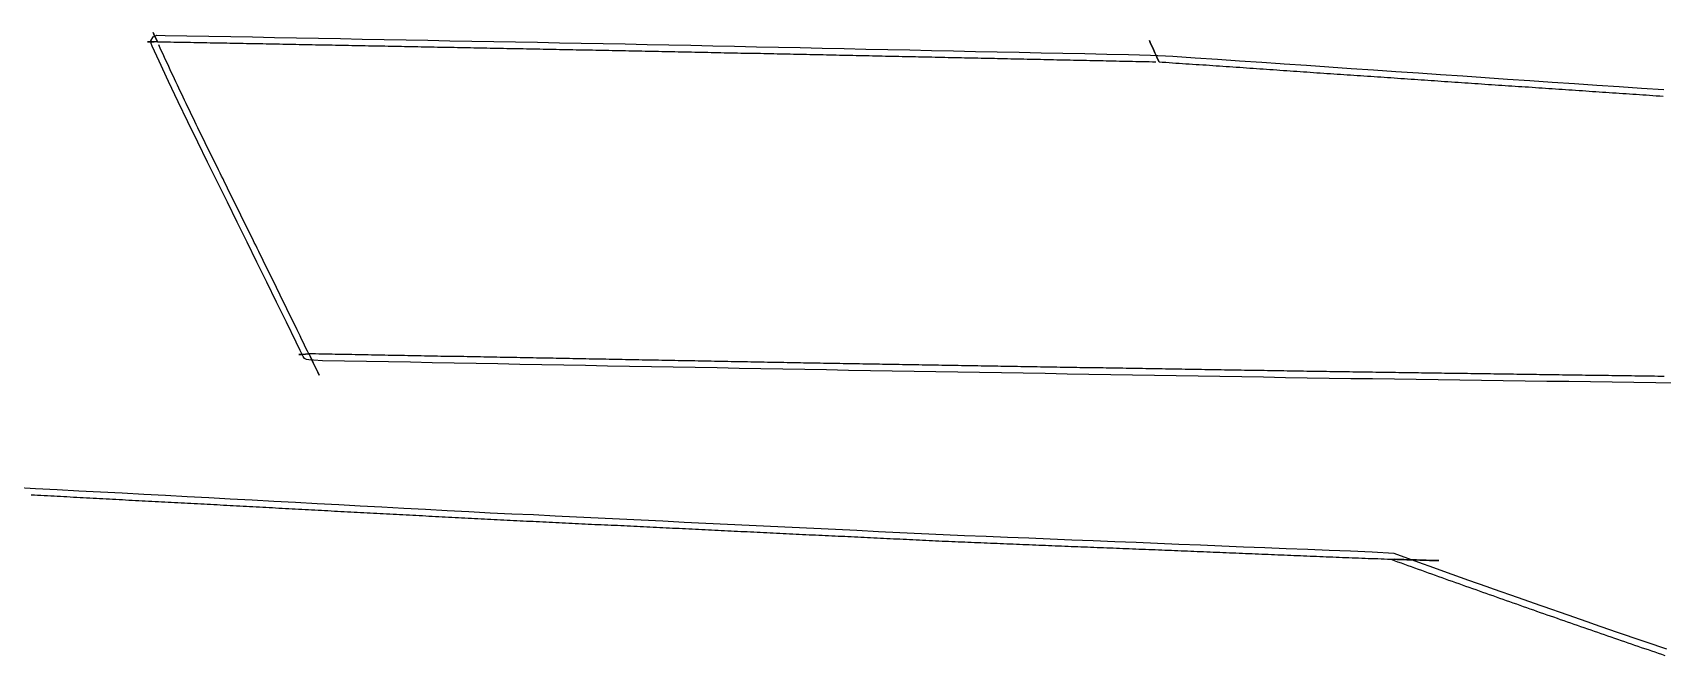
# Model space of a CAD drawing. Extents: x -2251 to 8199, y -2286 to 2329.
# Drawn here: x 2276 to 3757, y -939 to -373 of the extents above; entities that cross this region are included whole.
import ezdxf

# ---------------------------------------------------------------- set-up
doc = ezdxf.new("R2010")
doc.units = 0
doc.layers.add('1', color=1, linetype='Continuous')
doc.layers.add('8', color=4, linetype='Continuous')

# ---------------------------------------------------------------- blocks, each defined once
blk = doc.blocks.new('TSF2')
at = {"layer": '1'}
blk.add_lwpolyline([(-831.1, -156.1), (-850.9, -155.9), (-870.7, -155.6), (-890.4, -155.3), (-910.2, -155), (-930, -154.7), (-949.8, -154.5), (-969.6, -154.2), (-989.4, -153.9), (-1009.2, -153.6), (-1029, -153.3), (-1048.7, -153.1), (-1068.5, -152.8), (-1088.3, -152.5), (-1108.1, -152.2), (-1127.9, -152), (-1147.7, -151.7), (-1167.5, -151.4), (-1187.3, -151.1), (-1207.2, -150.7), (-1227, -150.4), (-1246.9, -150.1), (-1266.7, -149.8), (-1286.6, -149.4), (-1306.4, -149.1), (-1326.3, -148.8), (-1346.1, -148.4), (-1366, -148.1), (-1385.8, -147.8), (-1405.7, -147.4), (-1425.6, -147.1), (-1445.4, -146.8), (-1465.3, -146.4), (-1485.1, -146.1), (-1505, -145.8), (-1524.8, -145.5), (-1544.7, -145.1), (-1564.5, -144.8), (-1584.4, -144.5), (-1604.2, -144.1), (-1624.1, -143.8), (-1644, -143.4), (-1663.9, -143.1), (-1683.8, -142.7), (-1703.7, -142.3), (-1723.6, -141.9), (-1743.5, -141.6), (-1763.4, -141.2), (-1783.3, -140.8), (-1803.3, -140.5), (-1823.2, -140.1), (-1843.1, -139.7), (-1863, -139.4), (-1882.9, -139), (-1902.8, -138.6), (-1922.7, -138.2), (-1942.6, -137.9), (-1962.5, -137.5), (-1982.4, -137.1), (-2002.3, -136.8), (-2022.2, -136.4), (-2042.2, -136), (-2062.1, -135.7), (-2070.4, -135.1), (-2074.6, -135), (-2076.7, -134.7), (-2078.6, -133.7), (-2079.9, -132), (-2080.8, -130.1), (-2082.6, -126.4), (-2086.2, -118.9), (-2095.1, -100.7), (-2104, -82.5), (-2112.9, -64.2), (-2121.8, -46), (-2130.8, -27.8), (-2139.7, -9.7), (-2148.7, 8.5), (-2157.7, 26.6), (-2166.7, 44.8), (-2175.6, 63), (-2184.5, 81.3), (-2193.3, 99.6), (-2202.1, 118), (-2210.7, 136.6), (-2214.9, 145.7), (-2217, 150.3), (-2218, 152.6), (-2218.1, 155.2), (-2216.2, 158.6), (-2212.7, 160.2), (-2205.3, 160), (-2185.4, 159.7), (-2165.5, 159.3), (-2145.6, 159), (-2125.7, 158.6), (-2105.8, 158.2), (-2085.9, 157.9), (-2065.9, 157.5), (-2046, 157.1), (-2026.1, 156.7), (-2006.2, 156.3), (-1986.3, 156), (-1966.4, 155.6), (-1946.5, 155.2), (-1926.6, 154.8), (-1906.7, 154.4), (-1886.8, 154.1), (-1866.9, 153.7), (-1847, 153.3), (-1827.1, 152.9), (-1807.2, 152.5), (-1787.3, 152.2), (-1767.4, 151.8), (-1747.5, 151.4), (-1727.6, 151), (-1707.7, 150.6), (-1687.8, 150.1), (-1667.9, 149.7), (-1648, 149.3), (-1628.2, 148.9), (-1608.3, 148.5), (-1588.4, 148), (-1568.5, 147.6), (-1548.6, 147.2), (-1528.7, 146.8), (-1508.8, 146.3), (-1488.9, 145.9), (-1469.1, 145.5), (-1449.2, 145.1), (-1429.3, 144.7), (-1409.4, 144.2), (-1389.5, 143.8), (-1369.6, 143.4), (-1349.7, 143), (-1329.8, 142.6), (-1310, 142.1), (-1289.8, 141.1), (-1269.5, 139.7), (-1249.2, 138.3), (-1229, 137), (-1208.7, 135.6), (-1192.2, 134.4), (-1188.4, 134.2), (-1168.1, 132.8), (-1147.8, 131.4), (-1127.5, 130), (-1107.2, 128.6), (-1086.9, 127.2), (-1066.6, 125.9), (-1046.4, 124.5), (-1026.1, 123.1), (-1005.8, 121.7), (-985.5, 120.3), (-965.2, 119), (-944.9, 117.6), (-924.6, 116.2), (-904.4, 114.9), (-884.1, 113.5), (-863.8, 112.1), (-843.5, 110.8)], dxfattribs=at)
at = {"layer": '8'}
for points in [[(-2212.2, 154.1), (-2215.2, 154.1), (-2218.2, 154.1), (-2221.2, 154.2)], [(-2221.2, 154.2), (-2218.2, 154.1), (-2215.2, 154.1)], [(-2216.1, 162.5), (-2214.8, 159.7), (-2213.5, 156.9), (-2212.2, 154.1), (-2209.2, 154.1), (-2206.3, 154), (-2203.3, 154), (-2200.3, 154), (-2197.3, 153.9), (-2194.3, 153.9), (-2191.3, 153.8), (-2188.3, 153.8), (-2185.3, 153.7), (-2182.3, 153.7), (-2179.3, 153.6), (-2176.3, 153.6), (-2173.3, 153.5), (-2170.3, 153.5), (-2167.3, 153.4), (-2164.3, 153.3), (-2161.3, 153.3), (-2158.3, 153.2), (-2155.3, 153.2), (-2152.3, 153.1), (-2149.3, 153.1), (-2146.3, 153), (-2143.3, 153), (-2140.4, 152.9), (-2137.4, 152.8), (-2134.4, 152.8), (-2131.4, 152.7), (-2128.4, 152.7), (-2125.4, 152.6), (-2122.4, 152.6), (-2119.4, 152.5), (-2116.4, 152.5), (-2113.4, 152.4), (-2110.4, 152.3), (-2107.4, 152.3), (-2104.4, 152.2), (-2101.4, 152.2), (-2098.4, 152.1), (-2095.4, 152.1), (-2092.4, 152), (-2089.4, 151.9), (-2086.4, 151.9), (-2083.4, 151.8), (-2080.5, 151.8), (-2077.5, 151.7), (-2074.5, 151.7), (-2071.5, 151.6), (-2068.5, 151.5), (-2065.5, 151.5), (-2062.5, 151.4), (-2059.5, 151.4), (-2056.5, 151.3), (-2053.5, 151.3), (-2050.5, 151.2), (-2047.5, 151.2), (-2044.5, 151.1), (-2041.5, 151), (-2038.5, 151), (-2035.5, 150.9), (-2032.5, 150.9), (-2029.5, 150.8), (-2026.5, 150.8), (-2023.6, 150.7), (-2020.6, 150.6), (-2017.6, 150.6), (-2014.6, 150.5), (-2011.6, 150.5), (-2008.6, 150.4), (-2005.6, 150.4), (-2002.6, 150.3), (-1999.6, 150.2), (-1996.6, 150.2), (-1993.6, 150.1), (-1990.6, 150.1), (-1987.6, 150), (-1984.6, 150), (-1981.6, 149.9), (-1978.6, 149.8), (-1975.6, 149.8), (-1972.6, 149.7), (-1969.6, 149.7), (-1966.7, 149.6), (-1963.7, 149.6), (-1960.7, 149.5), (-1957.7, 149.4), (-1954.7, 149.4), (-1951.7, 149.3), (-1948.7, 149.3), (-1945.7, 149.2), (-1942.7, 149.2), (-1939.7, 149.1), (-1936.7, 149), (-1933.7, 149), (-1930.7, 148.9), (-1927.7, 148.9), (-1924.7, 148.8), (-1921.7, 148.8), (-1918.7, 148.7), (-1915.7, 148.6), (-1912.8, 148.6), (-1909.8, 148.5), (-1906.8, 148.5), (-1903.8, 148.4), (-1900.8, 148.4), (-1897.8, 148.3), (-1894.8, 148.2), (-1891.8, 148.2), (-1888.8, 148.1), (-1885.8, 148.1), (-1882.8, 148), (-1879.8, 148), (-1876.8, 147.9), (-1873.8, 147.8), (-1870.8, 147.8), (-1867.8, 147.7), (-1864.8, 147.7), (-1861.8, 147.6), (-1858.8, 147.6), (-1855.9, 147.5), (-1852.9, 147.4), (-1849.9, 147.4), (-1846.9, 147.3), (-1843.9, 147.3), (-1840.9, 147.2), (-1837.9, 147.2), (-1834.9, 147.1), (-1831.9, 147), (-1828.9, 147), (-1825.9, 146.9), (-1822.9, 146.9), (-1819.9, 146.8), (-1816.9, 146.8), (-1813.9, 146.7), (-1810.9, 146.6), (-1807.9, 146.6), (-1804.9, 146.5), (-1802, 146.5), (-1799, 146.4), (-1796, 146.3), (-1793, 146.3), (-1790, 146.2), (-1787, 146.2), (-1784, 146.1), (-1781, 146.1), (-1778, 146), (-1775, 145.9), (-1772, 145.9), (-1769, 145.8), (-1766, 145.8), (-1763, 145.7), (-1760, 145.7), (-1757, 145.6), (-1754, 145.5), (-1751.1, 145.5), (-1748.1, 145.4), (-1745.1, 145.4), (-1742.1, 145.3), (-1739.1, 145.2), (-1736.1, 145.2), (-1733.1, 145.1), (-1730.1, 145), (-1727.1, 145), (-1724.1, 144.9), (-1721.1, 144.9), (-1718.1, 144.8), (-1715.1, 144.7), (-1712.1, 144.7), (-1709.2, 144.6), (-1706.2, 144.5), (-1703.2, 144.5), (-1700.2, 144.4), (-1697.2, 144.3), (-1694.2, 144.3), (-1691.2, 144.2), (-1688.2, 144.2), (-1685.2, 144.1), (-1682.2, 144), (-1679.2, 144), (-1676.2, 143.9), (-1673.3, 143.8), (-1670.3, 143.8), (-1667.3, 143.7), (-1664.3, 143.7), (-1661.3, 143.6), (-1658.3, 143.5), (-1655.3, 143.5), (-1652.3, 143.4), (-1649.3, 143.3), (-1646.3, 143.3), (-1643.3, 143.2), (-1640.3, 143.1), (-1637.3, 143.1), (-1634.4, 143), (-1631.4, 143), (-1628.4, 142.9), (-1625.4, 142.8), (-1622.4, 142.8), (-1619.4, 142.7), (-1616.4, 142.6), (-1613.4, 142.6), (-1610.4, 142.5), (-1607.4, 142.5), (-1604.4, 142.4), (-1601.4, 142.3), (-1598.4, 142.3), (-1595.5, 142.2), (-1592.5, 142.1), (-1589.5, 142.1), (-1586.5, 142), (-1583.5, 141.9), (-1580.5, 141.9), (-1577.5, 141.8), (-1574.5, 141.8), (-1571.5, 141.7), (-1568.5, 141.6), (-1565.5, 141.6), (-1562.5, 141.5), (-1559.6, 141.4), (-1556.6, 141.4), (-1553.6, 141.3), (-1550.6, 141.2), (-1547.6, 141.2), (-1544.6, 141.1), (-1541.6, 141.1), (-1538.6, 141), (-1535.6, 140.9), (-1532.6, 140.9), (-1529.6, 140.8), (-1526.6, 140.7), (-1523.6, 140.7), (-1520.7, 140.6), (-1517.7, 140.5), (-1514.7, 140.5), (-1511.7, 140.4), (-1508.7, 140.4), (-1505.7, 140.3), (-1502.7, 140.2), (-1499.7, 140.2), (-1496.7, 140.1), (-1493.7, 140), (-1490.7, 140), (-1487.7, 139.9), (-1484.8, 139.8), (-1481.8, 139.8), (-1478.8, 139.7), (-1475.8, 139.7), (-1472.8, 139.6), (-1469.8, 139.5), (-1466.8, 139.5), (-1463.8, 139.4), (-1460.8, 139.3), (-1457.8, 139.3), (-1454.8, 139.2), (-1451.8, 139.2), (-1448.9, 139.1), (-1445.9, 139), (-1442.9, 139), (-1439.9, 138.9), (-1436.9, 138.8), (-1433.9, 138.8), (-1430.9, 138.7), (-1427.9, 138.6), (-1424.9, 138.6), (-1421.9, 138.5), (-1418.9, 138.5), (-1415.9, 138.4), (-1412.9, 138.3), (-1410, 138.3), (-1407, 138.2), (-1404, 138.1), (-1401, 138.1), (-1398, 138), (-1395, 137.9), (-1392, 137.9), (-1389, 137.8), (-1386, 137.8), (-1383, 137.7), (-1380, 137.6), (-1377, 137.6), (-1374.1, 137.5), (-1371.1, 137.4), (-1368.1, 137.4), (-1365.1, 137.3), (-1362.1, 137.2), (-1359.1, 137.2), (-1356.1, 137.1), (-1353.1, 137.1), (-1350.1, 137), (-1347.1, 136.9), (-1344.1, 136.9), (-1341.1, 136.8), (-1338.1, 136.7), (-1335.2, 136.7), (-1332.2, 136.6), (-1329.2, 136.6), (-1326.2, 136.5), (-1323.2, 136.4), (-1320.2, 136.4), (-1317.2, 136.3), (-1314.2, 136.2), (-1311.2, 136.2), (-1308.2, 136.1), (-1305.2, 136)], [(-2212.2, 154.1), (-2213.5, 156.9), (-2214.8, 159.7), (-2216.1, 162.5)], [(-2083.6, -129.9), (-2080.6, -129.9), (-2077.6, -129.8), (-2074.6, -129.4), (-2075.9, -127), (-2077.3, -124.3), (-2078.6, -121.5), (-2079.9, -118.7), (-2081.3, -116), (-2082.6, -113.2), (-2083.9, -110.5), (-2085.3, -107.7), (-2086.6, -105), (-2088, -102.2), (-2089.3, -99.5), (-2090.6, -96.7), (-2092, -94), (-2093.3, -91.2), (-2094.7, -88.5), (-2096, -85.7), (-2097.3, -83), (-2098.7, -80.2), (-2100, -77.5), (-2101.4, -74.7), (-2102.7, -72), (-2104.1, -69.2), (-2105.4, -66.5), (-2106.7, -63.7), (-2108.1, -61), (-2109.4, -58.2), (-2110.8, -55.5), (-2112.1, -52.8), (-2113.5, -50), (-2114.8, -47.3), (-2116.2, -44.5), (-2117.5, -41.8), (-2118.9, -39), (-2120.2, -36.3), (-2121.6, -33.5), (-2122.9, -30.8), (-2124.3, -28.1), (-2125.6, -25.3), (-2127, -22.6), (-2128.3, -19.8), (-2129.7, -17.1), (-2131, -14.3), (-2132.4, -11.6), (-2133.7, -8.9), (-2135.1, -6.1), (-2136.4, -3.4), (-2137.8, -0.7), (-2139.1, 2.1), (-2140.5, 4.8), (-2141.8, 7.6), (-2143.2, 10.3), (-2144.5, 13), (-2145.9, 15.8), (-2147.2, 18.5), (-2148.6, 21.2), (-2149.9, 24), (-2151.3, 26.7), (-2152.6, 29.5), (-2154, 32.2), (-2155.3, 34.9), (-2156.7, 37.7), (-2158, 40.4), (-2159.4, 43.2), (-2160.7, 45.9), (-2162.1, 48.6), (-2163.4, 51.4), (-2164.8, 54.1), (-2166.1, 56.9), (-2167.5, 59.6), (-2168.8, 62.4), (-2170.2, 65.1), (-2171.5, 67.9), (-2172.8, 70.6), (-2174.2, 73.4), (-2175.5, 76.1), (-2176.9, 78.9), (-2178.2, 81.7), (-2179.5, 84.4), (-2180.9, 87.2), (-2182.2, 89.9), (-2183.5, 92.7), (-2184.9, 95.5), (-2186.2, 98.2), (-2187.5, 101), (-2188.8, 103.8), (-2190.2, 106.5), (-2191.5, 109.3), (-2192.8, 112.1), (-2194.1, 114.9), (-2195.4, 117.7), (-2196.7, 120.5), (-2198, 123.3), (-2199.3, 126), (-2200.6, 128.8), (-2201.9, 131.6), (-2203.2, 134.4), (-2204.5, 137.2), (-2205.8, 140), (-2207.1, 142.8), (-2208.4, 145.7), (-2209.7, 148.5), (-2210.9, 151.3)], [(-1311, 155.5), (-1309.8, 152.7), (-1308.5, 149.9), (-1307.2, 147.1), (-1306, 144.3), (-1304.7, 141.6), (-1303.5, 138.8), (-1302.2, 136), (-1299.2, 135.8), (-1296.1, 135.6), (-1293.1, 135.3), (-1290, 135.1), (-1287, 134.9), (-1283.9, 134.7), (-1280.9, 134.5), (-1277.8, 134.3), (-1274.7, 134.1), (-1271.7, 133.9), (-1268.6, 133.7), (-1265.6, 133.5), (-1262.5, 133.3), (-1259.5, 133.1), (-1256.4, 132.8), (-1253.4, 132.6), (-1250.3, 132.4), (-1247.3, 132.2), (-1244.2, 132), (-1241.2, 131.8), (-1238.1, 131.6), (-1235, 131.4), (-1232, 131.2), (-1228.9, 131), (-1225.9, 130.8), (-1222.8, 130.5), (-1219.8, 130.3), (-1216.7, 130.1), (-1213.7, 129.9), (-1210.6, 129.7), (-1207.6, 129.5), (-1204.5, 129.3), (-1201.5, 129.1), (-1198.4, 128.9), (-1195.3, 128.7), (-1192.3, 128.4), (-1189.2, 128.2), (-1186.2, 128), (-1183.1, 127.8), (-1180.1, 127.6), (-1177, 127.4), (-1174, 127.2), (-1170.9, 127), (-1167.9, 126.8), (-1164.8, 126.6), (-1161.8, 126.4), (-1158.7, 126.1), (-1155.7, 125.9), (-1152.6, 125.7), (-1149.6, 125.5), (-1146.5, 125.3), (-1143.4, 125.1), (-1140.4, 124.9), (-1137.3, 124.7), (-1134.3, 124.5), (-1131.2, 124.3), (-1128.2, 124.1), (-1125.1, 123.9), (-1122.1, 123.6), (-1119, 123.4), (-1116, 123.2), (-1112.9, 123), (-1109.9, 122.8), (-1106.8, 122.6), (-1103.8, 122.4), (-1100.7, 122.2), (-1097.7, 122), (-1094.6, 121.8), (-1091.5, 121.6), (-1088.5, 121.4), (-1085.4, 121.1), (-1082.4, 120.9), (-1079.3, 120.7), (-1076.3, 120.5), (-1073.2, 120.3), (-1070.2, 120.1), (-1067.1, 119.9), (-1064.1, 119.7), (-1061, 119.5), (-1058, 119.3), (-1054.9, 119.1), (-1051.9, 118.9), (-1048.8, 118.6), (-1045.8, 118.4), (-1042.7, 118.2), (-1039.7, 118), (-1036.6, 117.8), (-1033.5, 117.6), (-1030.5, 117.4), (-1027.4, 117.2), (-1024.4, 117), (-1021.3, 116.8), (-1018.3, 116.6), (-1015.2, 116.4), (-1012.2, 116.2), (-1009.1, 116), (-1006.1, 115.7), (-1003, 115.5), (-1000, 115.3), (-996.9, 115.1), (-993.9, 114.9), (-990.8, 114.7), (-987.8, 114.5), (-984.7, 114.3), (-981.7, 114.1), (-978.6, 113.9), (-975.5, 113.7), (-972.5, 113.5), (-969.4, 113.3), (-966.4, 113.1), (-963.3, 112.8), (-960.3, 112.6), (-957.2, 112.4), (-954.2, 112.2), (-951.1, 112), (-948.1, 111.8), (-945, 111.6), (-942, 111.4), (-938.9, 111.2), (-935.9, 111), (-932.8, 110.8), (-929.8, 110.6), (-926.7, 110.4), (-923.7, 110.2), (-920.6, 110), (-917.5, 109.8), (-914.5, 109.5), (-911.4, 109.3), (-908.4, 109.1), (-905.3, 108.9), (-902.3, 108.7), (-899.2, 108.5), (-896.2, 108.3), (-893.1, 108.1), (-890.1, 107.9), (-887, 107.7), (-884, 107.5), (-880.9, 107.3), (-877.9, 107.1), (-874.8, 106.9), (-871.8, 106.7), (-868.7, 106.5), (-865.6, 106.3), (-862.6, 106.1), (-859.5, 105.9), (-856.5, 105.6), (-853.4, 105.4), (-850.4, 105.2), (-847.3, 105), (-844.3, 104.8)], [(-1302.2, 136), (-1303.5, 138.8), (-1304.7, 141.6), (-1306, 144.3), (-1307.2, 147.1), (-1308.5, 149.9), (-1309.8, 152.7), (-1311, 155.5)], [(-2074.6, -129.4), (-2077.6, -129.8), (-2080.6, -129.9), (-2083.6, -129.9)], [(-843.2, -150), (-846.2, -149.9), (-849.1, -149.9), (-852.1, -149.8), (-855.1, -149.8), (-858.1, -149.7), (-861.1, -149.7), (-864, -149.7), (-867, -149.6), (-870, -149.6), (-873, -149.5), (-875.9, -149.5), (-878.9, -149.5), (-881.9, -149.4), (-884.9, -149.4), (-887.9, -149.3), (-890.8, -149.3), (-893.8, -149.2), (-896.8, -149.2), (-899.8, -149.2), (-902.8, -149.1), (-905.7, -149.1), (-908.7, -149), (-911.7, -149), (-914.7, -149), (-917.6, -148.9), (-920.6, -148.9), (-923.6, -148.8), (-926.6, -148.8), (-929.6, -148.7), (-932.5, -148.7), (-935.5, -148.7), (-938.5, -148.6), (-941.5, -148.6), (-944.5, -148.5), (-947.4, -148.5), (-950.4, -148.5), (-953.4, -148.4), (-956.4, -148.4), (-959.3, -148.3), (-962.3, -148.3), (-965.3, -148.2), (-968.3, -148.2), (-971.3, -148.2), (-974.2, -148.1), (-977.2, -148.1), (-980.2, -148), (-983.2, -148), (-986.2, -147.9), (-989.1, -147.9), (-992.1, -147.9), (-995.1, -147.8), (-998.1, -147.8), (-1001, -147.7), (-1004, -147.7), (-1007, -147.7), (-1010, -147.6), (-1013, -147.6), (-1015.9, -147.5), (-1018.9, -147.5), (-1021.9, -147.4), (-1024.9, -147.4), (-1027.9, -147.4), (-1030.8, -147.3), (-1033.8, -147.3), (-1036.8, -147.2), (-1039.8, -147.2), (-1042.7, -147.2), (-1045.7, -147.1), (-1048.7, -147.1), (-1051.7, -147), (-1054.7, -147), (-1057.6, -146.9), (-1060.6, -146.9), (-1063.6, -146.9), (-1066.6, -146.8), (-1069.6, -146.8), (-1072.5, -146.7), (-1075.5, -146.7), (-1078.5, -146.6), (-1081.5, -146.6), (-1084.4, -146.6), (-1087.4, -146.5), (-1090.4, -146.5), (-1093.4, -146.4), (-1096.4, -146.4), (-1099.3, -146.4), (-1102.3, -146.3), (-1105.3, -146.3), (-1108.3, -146.2), (-1111.3, -146.2), (-1114.2, -146.1), (-1117.2, -146.1), (-1120.2, -146.1), (-1123.2, -146), (-1126.1, -146), (-1129.1, -145.9), (-1132.1, -145.9), (-1135.1, -145.9), (-1138.1, -145.8), (-1141, -145.8), (-1144, -145.7), (-1147, -145.7), (-1150, -145.6), (-1153, -145.6), (-1155.9, -145.6), (-1158.9, -145.5), (-1161.9, -145.5), (-1164.9, -145.4), (-1167.9, -145.4), (-1170.8, -145.3), (-1173.8, -145.3), (-1176.8, -145.2), (-1179.8, -145.2), (-1182.8, -145.1), (-1185.8, -145.1), (-1188.8, -145), (-1191.8, -145), (-1194.8, -144.9), (-1197.7, -144.9), (-1200.7, -144.8), (-1203.7, -144.8), (-1206.7, -144.7), (-1209.7, -144.7), (-1212.7, -144.6), (-1215.7, -144.6), (-1218.7, -144.6), (-1221.6, -144.5), (-1224.6, -144.5), (-1227.6, -144.4), (-1230.6, -144.4), (-1233.6, -144.3), (-1236.6, -144.3), (-1239.6, -144.2), (-1242.6, -144.2), (-1245.6, -144.1), (-1248.5, -144.1), (-1251.5, -144), (-1254.5, -144), (-1257.5, -143.9), (-1260.5, -143.9), (-1263.5, -143.8), (-1266.5, -143.8), (-1269.5, -143.7), (-1272.5, -143.7), (-1275.4, -143.6), (-1278.4, -143.6), (-1281.4, -143.5), (-1284.4, -143.5), (-1287.4, -143.4), (-1290.4, -143.4), (-1293.4, -143.3), (-1296.4, -143.3), (-1299.3, -143.2), (-1302.3, -143.2), (-1305.3, -143.1), (-1308.3, -143.1), (-1311.3, -143), (-1314.3, -143), (-1317.3, -142.9), (-1320.3, -142.9), (-1323.3, -142.8), (-1326.2, -142.8), (-1329.2, -142.7), (-1332.2, -142.7), (-1335.2, -142.6), (-1338.2, -142.6), (-1341.2, -142.5), (-1344.2, -142.5), (-1347.2, -142.4), (-1350.1, -142.4), (-1353.1, -142.3), (-1356.1, -142.3), (-1359.1, -142.2), (-1362.1, -142.2), (-1365.1, -142.1), (-1368.1, -142.1), (-1371.1, -142), (-1374.1, -142), (-1377, -141.9), (-1380, -141.9), (-1383, -141.8), (-1386, -141.8), (-1389, -141.7), (-1392, -141.7), (-1395, -141.6), (-1398, -141.6), (-1401, -141.5), (-1403.9, -141.5), (-1406.9, -141.4), (-1409.9, -141.4), (-1412.9, -141.3), (-1415.9, -141.3), (-1418.9, -141.2), (-1421.9, -141.2), (-1424.9, -141.1), (-1427.8, -141.1), (-1430.8, -141), (-1433.8, -141), (-1436.8, -140.9), (-1439.8, -140.9), (-1442.8, -140.8), (-1445.8, -140.8), (-1448.8, -140.7), (-1451.8, -140.7), (-1454.7, -140.6), (-1457.7, -140.6), (-1460.7, -140.5), (-1463.7, -140.5), (-1466.7, -140.4), (-1469.7, -140.4), (-1472.7, -140.3), (-1475.7, -140.3), (-1478.6, -140.2), (-1481.6, -140.2), (-1484.6, -140.1), (-1487.6, -140.1), (-1490.6, -140), (-1493.6, -140), (-1496.6, -139.9), (-1499.6, -139.9), (-1502.5, -139.8), (-1505.5, -139.8), (-1508.5, -139.7), (-1511.5, -139.7), (-1514.5, -139.6), (-1517.5, -139.6), (-1520.5, -139.5), (-1523.5, -139.5), (-1526.5, -139.4), (-1529.4, -139.4), (-1532.4, -139.3), (-1535.4, -139.3), (-1538.4, -139.2), (-1541.4, -139.2), (-1544.4, -139.1), (-1547.4, -139.1), (-1550.4, -139), (-1553.3, -139), (-1556.3, -138.9), (-1559.3, -138.9), (-1562.3, -138.8), (-1565.3, -138.8), (-1568.3, -138.7), (-1571.3, -138.7), (-1574.3, -138.6), (-1577.3, -138.6), (-1580.2, -138.5), (-1583.2, -138.5), (-1586.2, -138.4), (-1589.2, -138.4), (-1592.2, -138.3), (-1595.2, -138.3), (-1598.2, -138.2), (-1601.2, -138.2), (-1604.1, -138.1), (-1607.1, -138.1), (-1610.1, -138), (-1613.1, -138), (-1616.1, -137.9), (-1619.1, -137.9), (-1622.1, -137.8), (-1625.1, -137.8), (-1628.1, -137.7), (-1631.1, -137.7), (-1634.1, -137.6), (-1637.1, -137.6), (-1640.1, -137.5), (-1643.1, -137.4), (-1646.1, -137.4), (-1649.1, -137.3), (-1652.1, -137.3), (-1655.1, -137.2), (-1658, -137.2), (-1661, -137.1), (-1664, -137.1), (-1667, -137), (-1670, -136.9), (-1673, -136.9), (-1676, -136.8), (-1679, -136.8), (-1682, -136.7), (-1685, -136.7), (-1688, -136.6), (-1691, -136.6), (-1694, -136.5), (-1697, -136.4), (-1700, -136.4), (-1703, -136.3), (-1706, -136.3), (-1709, -136.2), (-1712, -136.2), (-1715, -136.1), (-1718, -136.1), (-1721, -136), (-1724, -135.9), (-1727, -135.9), (-1730, -135.8), (-1733, -135.8), (-1736, -135.7), (-1739, -135.7), (-1742, -135.6), (-1745, -135.6), (-1748, -135.5), (-1751, -135.4), (-1753.9, -135.4), (-1756.9, -135.3), (-1759.9, -135.3), (-1762.9, -135.2), (-1765.9, -135.2), (-1768.9, -135.1), (-1771.9, -135.1), (-1774.9, -135), (-1777.9, -134.9), (-1780.9, -134.9), (-1783.9, -134.8), (-1786.9, -134.8), (-1789.9, -134.7), (-1792.9, -134.7), (-1795.9, -134.6), (-1798.9, -134.6), (-1801.9, -134.5), (-1804.9, -134.4), (-1807.9, -134.4), (-1810.9, -134.3), (-1813.9, -134.3), (-1816.9, -134.2), (-1819.9, -134.2), (-1822.9, -134.1), (-1825.9, -134), (-1828.9, -134), (-1831.9, -133.9), (-1834.9, -133.9), (-1837.9, -133.8), (-1840.9, -133.8), (-1843.9, -133.7), (-1846.9, -133.7), (-1849.8, -133.6), (-1852.8, -133.5), (-1855.8, -133.5), (-1858.8, -133.4), (-1861.8, -133.4), (-1864.8, -133.3), (-1867.8, -133.3), (-1870.8, -133.2), (-1873.8, -133.2), (-1876.8, -133.1), (-1879.8, -133), (-1882.8, -133), (-1885.8, -132.9), (-1888.8, -132.9), (-1891.8, -132.8), (-1894.8, -132.8), (-1897.8, -132.7), (-1900.8, -132.7), (-1903.8, -132.6), (-1906.8, -132.5), (-1909.8, -132.5), (-1912.8, -132.4), (-1915.8, -132.4), (-1918.8, -132.3), (-1921.8, -132.3), (-1924.8, -132.2), (-1927.8, -132.2), (-1930.8, -132.1), (-1933.8, -132), (-1936.8, -132), (-1939.8, -131.9), (-1942.7, -131.9), (-1945.7, -131.8), (-1948.7, -131.8), (-1951.7, -131.7), (-1954.7, -131.7), (-1957.7, -131.6), (-1960.7, -131.5), (-1963.7, -131.5), (-1966.7, -131.4), (-1969.7, -131.4), (-1972.7, -131.3), (-1975.7, -131.3), (-1978.7, -131.2), (-1981.7, -131.2), (-1984.7, -131.1), (-1987.7, -131), (-1990.7, -131), (-1993.7, -130.9), (-1996.7, -130.9), (-1999.7, -130.8), (-2002.7, -130.8), (-2005.7, -130.7), (-2008.7, -130.6), (-2011.7, -130.6), (-2014.7, -130.5), (-2017.7, -130.5), (-2020.7, -130.4), (-2023.7, -130.4), (-2026.7, -130.3), (-2029.7, -130.3), (-2032.7, -130.2), (-2035.7, -130.1), (-2038.6, -130.1), (-2041.6, -130), (-2044.6, -130), (-2047.6, -129.9), (-2050.6, -129.9), (-2053.6, -129.8), (-2056.6, -129.8), (-2059.6, -129.7), (-2062.6, -129.6), (-2065.6, -129.6), (-2068.6, -129.5), (-2071.6, -129.5), (-2074.6, -129.4), (-2073.3, -132.2), (-2071.9, -134.9), (-2070.6, -137.7), (-2069.3, -140.5), (-2067.9, -143.2), (-2066.6, -146), (-2065.3, -148.7)], [(-2065.3, -148.7), (-2066.6, -146), (-2067.9, -143.2), (-2069.3, -140.5), (-2070.6, -137.7), (-2071.9, -134.9), (-2073.3, -132.2)]]:
    blk.add_lwpolyline(points, dxfattribs=at)
blk = doc.blocks.new('TSM3')
at = {"layer": '1'}
blk.add_lwpolyline([(-408, 257.9), (-388.3, 256.8), (-368.6, 255.8), (-348.9, 254.7), (-329.2, 253.6), (-309.6, 252.6), (-289.9, 251.5), (-270.2, 250.5), (-250.5, 249.4), (-230.8, 248.4), (-211.2, 247.3), (-191.5, 246.3), (-171.8, 245.2), (-152.1, 244.2), (-132.4, 243.1), (-112.7, 242.1), (-93.1, 241), (-73.4, 239.9), (-53.7, 238.9), (-34, 237.8), (-14.3, 236.8), (5.4, 235.7), (25, 234.7), (44.6, 233.8), (64.2, 232.9), (83.8, 231.9), (103.3, 231), (122.9, 230), (142.5, 229.1), (162.1, 228.1), (181.7, 227.2), (201.3, 226.2), (220.9, 225.3), (240.5, 224.3), (260.1, 223.4), (279.7, 222.4), (299.3, 221.5), (318.9, 220.5), (338.5, 219.6), (358, 218.7), (377.6, 217.7), (397.2, 216.8), (416.8, 215.8), (436.4, 214.9), (455.9, 214.1), (475.4, 213.3), (494.9, 212.5), (514.4, 211.7), (533.8, 210.9), (553.3, 210.1), (572.8, 209.3), (592.3, 208.5), (611.8, 207.8), (631.3, 207), (650.7, 206.2), (670.2, 205.4), (689.7, 204.6), (709.2, 203.8), (728.7, 203), (748.2, 202.2), (767.7, 201.4), (787.1, 200.6), (806.6, 199.9), (826.1, 199.1), (845.8, 197.8), (868.4, 189.7), (881.9, 184.8), (891.1, 181.5), (913.7, 173.5), (930.3, 167.6), (936.3, 165.5), (958.9, 157.5), (978.7, 150.6), (981.4, 149.6), (1004, 141.7), (1026.5, 133.9), (1026.9, 133.8), (1049, 126.1), (1071.4, 118.4), (1075, 117.2), (1093.8, 110.8)], dxfattribs=at)
at = {"layer": '8'}
for points in [[(-392.2, 251), (-389.2, 250.8), (-386.3, 250.7), (-383.3, 250.5), (-380.3, 250.4), (-377.4, 250.2), (-374.4, 250), (-371.4, 249.9), (-368.5, 249.7), (-365.5, 249.6), (-362.5, 249.4), (-359.6, 249.3), (-356.6, 249.1), (-353.7, 248.9), (-350.7, 248.8), (-347.7, 248.6), (-344.8, 248.5), (-341.8, 248.3), (-338.8, 248.1), (-335.9, 248), (-332.9, 247.8), (-330, 247.7), (-327, 247.5), (-324, 247.4), (-321.1, 247.2), (-318.1, 247), (-315.1, 246.9), (-312.2, 246.7), (-309.2, 246.6), (-306.3, 246.4), (-303.3, 246.2), (-300.3, 246.1), (-297.4, 245.9), (-294.4, 245.8), (-291.4, 245.6), (-288.5, 245.5), (-285.5, 245.3), (-282.5, 245.1), (-279.6, 245), (-276.6, 244.8), (-273.7, 244.7), (-270.7, 244.5), (-267.7, 244.3), (-264.8, 244.2), (-261.8, 244), (-258.8, 243.9), (-255.9, 243.7), (-252.9, 243.5), (-250, 243.4), (-247, 243.2), (-244, 243.1), (-241.1, 242.9), (-238.1, 242.8), (-235.1, 242.6), (-232.2, 242.4), (-229.2, 242.3), (-226.3, 242.1), (-223.3, 242), (-220.3, 241.8), (-217.4, 241.6), (-214.4, 241.5), (-211.4, 241.3), (-208.5, 241.2), (-205.5, 241), (-202.5, 240.9), (-199.6, 240.7), (-196.6, 240.5), (-193.7, 240.4), (-190.7, 240.2), (-187.7, 240.1), (-184.8, 239.9), (-181.8, 239.7), (-178.8, 239.6), (-175.9, 239.4), (-172.9, 239.3), (-170, 239.1), (-167, 238.9), (-164, 238.8), (-161.1, 238.6), (-158.1, 238.5), (-155.1, 238.3), (-152.2, 238.2), (-149.2, 238), (-146.3, 237.8), (-143.3, 237.7), (-140.3, 237.5), (-137.4, 237.4), (-134.4, 237.2), (-131.4, 237), (-128.5, 236.9), (-125.5, 236.7), (-122.5, 236.6), (-119.6, 236.4), (-116.6, 236.2), (-113.7, 236.1), (-110.7, 235.9), (-107.7, 235.8), (-104.8, 235.6), (-101.8, 235.5), (-98.8, 235.3), (-95.9, 235.1), (-92.9, 235), (-90, 234.8), (-87, 234.7), (-84, 234.5), (-81.1, 234.3), (-78.1, 234.2), (-75.1, 234), (-72.2, 233.9), (-69.2, 233.7), (-66.3, 233.6), (-63.3, 233.4), (-60.3, 233.2), (-57.4, 233.1), (-54.4, 232.9), (-51.4, 232.8), (-48.5, 232.6), (-45.5, 232.4), (-42.6, 232.3), (-39.6, 232.1), (-36.6, 232), (-33.7, 231.8), (-30.7, 231.6), (-27.7, 231.5), (-24.8, 231.3), (-21.8, 231.2), (-18.8, 231), (-15.9, 230.9), (-12.9, 230.7), (-10, 230.5), (-7, 230.4), (-4, 230.2), (-1.1, 230.1), (1.9, 229.9), (4.9, 229.7), (7.8, 229.6), (10.8, 229.4), (13.7, 229.3), (16.7, 229.1), (19.6, 229), (22.6, 228.9), (25.5, 228.7), (28.5, 228.6), (31.4, 228.4), (34.4, 228.3), (37.3, 228.1), (40.3, 228), (43.2, 227.9), (46.2, 227.7), (49.1, 227.6), (52.1, 227.4), (55, 227.3), (58, 227.1), (60.9, 227), (63.9, 226.9), (66.8, 226.7), (69.8, 226.6), (72.7, 226.4), (75.7, 226.3), (78.6, 226.2), (81.6, 226), (84.5, 225.9), (87.5, 225.7), (90.4, 225.6), (93.4, 225.4), (96.3, 225.3), (99.3, 225.1), (102.2, 225), (105.2, 224.9), (108.1, 224.7), (111.1, 224.6), (114, 224.4), (117, 224.3), (119.9, 224.1), (122.9, 224), (125.8, 223.9), (128.8, 223.7), (131.7, 223.6), (134.7, 223.4), (137.6, 223.3), (140.6, 223.2), (143.5, 223), (146.5, 222.9), (149.4, 222.7), (152.4, 222.6), (155.3, 222.4), (158.3, 222.3), (161.2, 222.2), (164.2, 222), (167.1, 221.9), (170.1, 221.7), (173, 221.6), (176, 221.5), (178.9, 221.3), (181.9, 221.2), (184.8, 221), (187.8, 220.9), (190.7, 220.7), (193.7, 220.6), (196.6, 220.5), (199.6, 220.3), (202.5, 220.2), (205.5, 220), (208.4, 219.9), (211.4, 219.7), (214.3, 219.6), (217.3, 219.4), (220.2, 219.3), (223.2, 219.2), (226.1, 219), (229.1, 218.9), (232, 218.7), (234.9, 218.6), (237.9, 218.5), (240.8, 218.3), (243.8, 218.2), (246.7, 218), (249.7, 217.9), (252.6, 217.7), (255.6, 217.6), (258.5, 217.5), (261.5, 217.3), (264.4, 217.2), (267.4, 217), (270.3, 216.9), (273.3, 216.7), (276.2, 216.6), (279.2, 216.5), (282.1, 216.3), (285.1, 216.2), (288, 216), (291, 215.9), (293.9, 215.7), (296.9, 215.6), (299.8, 215.5), (302.8, 215.3), (305.7, 215.2), (308.7, 215), (311.6, 214.9), (314.6, 214.7), (317.5, 214.6), (320.5, 214.5), (323.4, 214.3), (326.4, 214.2), (329.3, 214), (332.3, 213.9), (335.2, 213.7), (338.2, 213.6), (341.1, 213.5), (344.1, 213.3), (347, 213.2), (350, 213), (352.9, 212.9), (355.9, 212.8), (358.8, 212.6), (361.8, 212.5), (364.7, 212.3), (367.7, 212.2), (370.6, 212), (373.6, 211.9), (376.5, 211.8), (379.5, 211.6), (382.4, 211.5), (385.4, 211.3), (388.3, 211.2), (391.3, 211), (394.2, 210.9), (397.2, 210.8), (400.1, 210.6), (403.1, 210.5), (406, 210.3), (409, 210.2), (411.9, 210), (414.9, 209.9), (417.8, 209.8), (420.8, 209.6), (423.7, 209.5), (426.7, 209.3), (429.6, 209.2), (432.6, 209.1), (435.5, 208.9), (438.5, 208.8), (441.4, 208.7), (444.3, 208.5), (447.3, 208.4), (450.2, 208.3), (453.1, 208.2), (456.1, 208.1), (459, 207.9), (461.9, 207.8), (464.9, 207.7), (467.8, 207.6), (470.7, 207.5), (473.7, 207.4), (476.6, 207.2), (479.5, 207.1), (482.5, 207), (485.4, 206.9), (488.3, 206.7), (491.3, 206.6), (494.2, 206.5), (497.1, 206.4), (500.1, 206.3), (503, 206.2), (505.9, 206), (508.9, 205.9), (511.8, 205.8), (514.7, 205.7), (517.6, 205.6), (520.6, 205.5), (523.5, 205.3), (526.4, 205.2), (529.4, 205.1), (532.3, 205), (535.2, 204.9), (538.2, 204.7), (541.1, 204.6), (544, 204.5), (547, 204.4), (549.9, 204.3), (552.8, 204.1), (555.8, 204), (558.7, 203.9), (561.6, 203.8), (564.6, 203.7), (567.5, 203.6), (570.4, 203.4), (573.4, 203.3), (576.3, 203.2), (579.2, 203.1), (582.2, 203), (585.1, 202.8), (588, 202.7), (591, 202.6), (593.9, 202.5), (596.8, 202.4), (599.8, 202.2), (602.7, 202.1), (605.6, 202), (608.6, 201.9), (611.5, 201.8), (614.4, 201.6), (617.4, 201.5), (620.3, 201.4), (623.2, 201.3), (626.2, 201.2), (629.1, 201.1), (632, 200.9), (635, 200.8), (637.9, 200.7), (640.8, 200.6), (643.8, 200.5), (646.7, 200.3), (649.6, 200.2), (652.6, 200.1), (655.5, 200), (658.4, 199.9), (661.4, 199.7), (664.3, 199.6), (667.2, 199.5), (670.2, 199.4), (673.1, 199.3), (676, 199.1), (679, 199), (681.9, 198.9), (684.8, 198.8), (687.8, 198.7), (690.7, 198.6), (693.6, 198.4), (696.6, 198.3), (699.5, 198.2), (702.4, 198.1), (705.4, 198), (708.3, 197.8), (711.2, 197.7), (714.2, 197.6), (717.1, 197.5), (720, 197.4), (723, 197.3), (725.9, 197.1), (728.8, 197), (731.8, 196.9), (734.7, 196.8), (737.6, 196.6), (740.6, 196.5), (743.5, 196.4), (746.4, 196.3), (749.4, 196.2), (752.3, 196.1), (755.2, 195.9), (758.2, 195.8), (761.1, 195.7), (764, 195.6), (767, 195.5), (769.9, 195.3), (772.8, 195.2), (775.8, 195.1), (778.7, 195), (781.6, 194.9), (784.6, 194.7), (787.5, 194.6), (790.4, 194.5), (793.4, 194.4), (796.3, 194.3), (799.2, 194.1), (802.2, 194), (805.1, 193.9), (808, 193.8), (811, 193.7), (813.9, 193.6), (816.8, 193.4), (819.8, 193.3), (822.7, 193.2), (825.6, 193.1), (828.6, 193), (831.5, 192.9), (834.4, 192.7), (837.3, 192.6), (840.3, 192.5), (843.2, 192.4), (846.1, 192.3), (849, 192.2), (852, 192.1), (854.9, 192), (857.8, 191.9), (860.7, 191.9), (863.6, 191.8), (866.5, 191.7), (869.5, 191.6), (872.4, 191.5), (875.3, 191.4), (878.2, 191.3), (881.1, 191.3), (884, 191.2), (886.9, 191.1)], [(843.2, 192.4), (846.3, 191.3), (849.4, 190.1), (852.5, 189), (855.6, 187.9), (858.7, 186.8), (861.8, 185.7), (864.8, 184.6), (867.9, 183.5), (871, 182.4), (874.1, 181.3), (877.2, 180.1), (880.3, 179), (883.4, 177.9), (886.5, 176.8), (889.5, 175.7), (892.6, 174.6), (895.7, 173.5), (898.8, 172.4), (901.9, 171.3), (905, 170.2), (908, 169.1), (911.1, 168), (914.2, 166.9), (917.3, 165.8), (920.4, 164.8), (923.4, 163.7), (926.5, 162.6), (929.6, 161.5), (932.7, 160.4), (935.8, 159.3), (938.8, 158.2), (941.9, 157.1), (945, 156), (948.1, 155), (951.1, 153.9), (954.2, 152.8), (957.3, 151.7), (960.4, 150.6), (963.4, 149.5), (966.5, 148.5), (969.6, 147.4), (972.7, 146.3), (975.7, 145.2), (978.8, 144.1), (981.9, 143.1), (984.9, 142), (988, 140.9), (991.1, 139.9), (994.2, 138.8), (997.2, 137.7), (1000.3, 136.7), (1003.4, 135.6), (1006.4, 134.5), (1009.5, 133.4), (1012.6, 132.4), (1015.6, 131.3), (1018.7, 130.2), (1021.8, 129.2), (1024.8, 128.1), (1027.9, 127.1), (1031, 126), (1034, 124.9), (1037.1, 123.9), (1040.2, 122.8), (1043.2, 121.8), (1046.3, 120.7), (1049.3, 119.7), (1052.4, 118.6), (1055.5, 117.6), (1058.5, 116.5), (1061.6, 115.5), (1064.6, 114.4), (1067.7, 113.4), (1070.8, 112.3), (1073.8, 111.3), (1076.9, 110.2), (1079.9, 109.2), (1083, 108.1), (1086, 107.1), (1089.1, 106.1), (1092.2, 105)], [(886.9, 191.1), (884, 191.2), (881.1, 191.3), (878.2, 191.3), (875.3, 191.4), (872.4, 191.5), (869.5, 191.6), (866.5, 191.7), (863.6, 191.8), (860.7, 191.9), (857.8, 191.9), (854.9, 192), (852, 192.1), (849, 192.2), (846.1, 192.3)]]:
    blk.add_lwpolyline(points, dxfattribs=at)

msp = doc.modelspace()

# ---------------------------------------------------------------- block references
for name, p in [('TSF2', (4601.4, -535.5)), ('TSM3', (2666.6, -1044))]:
    msp.add_blockref(name, p)

doc.saveas('drawing.dxf')
